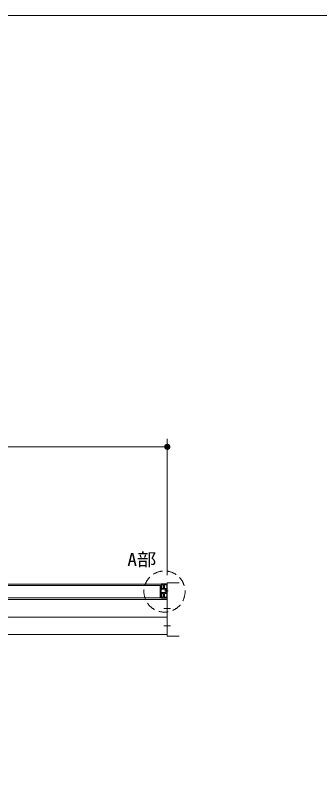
# Model space of a CAD drawing. Units: millimetres, scale not verified. Extents: x -6062 to 6062, y -3045 to 3045.
# Drawn here: x -1603 to -835, y 812 to 2770 of the extents above; entities that cross this region are included whole.
import ezdxf
from ezdxf.enums import TextEntityAlignment as Align

# ---------------------------------------------------------------- set-up
doc = ezdxf.new("R2010")
doc.units = ezdxf.units.MM
doc.header["$LTSCALE"] = 20
doc.linetypes.add('DASHED1', pattern=[1.8, 1.2, -0.6])
for name, color, linetype, lineweight in [('0-0_2寸法-3', 7, 'Continuous', 9), ('0-1_3一般', 7, 'Continuous', 9), ('0-2_1図面枠', 7, 'Continuous', 9), ('0-3_2寸法-1', 7, 'Continuous', 9), ('0-4_0', 7, 'Continuous', 9)]:
    doc.layers.add(name, color=color, linetype=linetype, lineweight=lineweight)
doc.styles.add('ＭＳ ゴシック', font='')
doc.styles.get('ＭＳ ゴシック').set_extended_font_data('MS Gothic')

# ---------------------------------------------------------------- blocks, each defined once
blk = doc.blocks.new('_Dot')
at = {"layer": '0-4_0'}
for p, q in [((-10, 0), (-20, 0)), ((9.78, 2), (-9.78, 2)), ((7.99, 6), (-7.99, 6)), ((9.16, -3.98), (-9.16, -3.98)), ((6, -7.98), (-6, -7.98))]:
    blk.add_line(p, q, dxfattribs=at)
for points in [[(10, 0), (9.92, 1.25), (9.69, 2.49), (9.3, 3.68), (8.76, 4.82), (8.09, 5.88), (7.29, 6.85), (6.37, 7.71), (5.36, 8.44), (4.26, 9.05), (3.09, 9.51), (1.87, 9.82), (0.63, 9.98), (-0.63, 9.98), (-1.87, 9.82), (-3.09, 9.51), (-4.26, 9.05), (-5.36, 8.44), (-6.37, 7.71), (-7.29, 6.85), (-8.09, 5.88), (-8.76, 4.82), (-9.3, 3.68), (-9.69, 2.49), (-9.92, 1.25), (-10, 0), (0, 0)], [(-10, 0), (-9.92, -1.25), (-9.69, -2.49), (-9.3, -3.68), (-8.76, -4.82), (-8.09, -5.88), (-7.29, -6.85), (-6.37, -7.71), (-5.36, -8.44), (-4.26, -9.05), (-3.09, -9.51), (-1.87, -9.82), (-0.63, -9.98), (0.63, -9.98), (1.87, -9.82), (3.09, -9.51), (4.26, -9.05), (5.36, -8.44), (6.37, -7.71), (7.29, -6.85), (8.09, -5.88), (8.76, -4.82), (9.3, -3.68), (9.69, -2.49), (9.92, -1.25), (10, 0), (0, 0)]]:
    blk.add_lwpolyline(points, close=True, dxfattribs=at)
blk = doc.blocks.new('グループ-106')
at = {"layer": '0-1_3一般'}
blk.add_lwpolyline([(11960, 26720), (11360, 26720), (11360, 24040), (11960, 24040)], dxfattribs=at)
blk = doc.blocks.new('グループ-107')
at = {"layer": '0-1_3一般'}
for p, q in [((11042, 26656.9), (-12322, 26656.9)), ((11040, 26672.3), (11040, 26672.9)), ((11042, 26400.9), (11042, 26668.9)), ((11042, 25976.9), (11042, 26656.9)), ((11044, 26676.9), (11354, 26676.9)), ((11220, 26644.9), (11220, 26539.9)), ((11226, 26650.9), (11283.4, 26650.9)), ((11226.8, 26635.8), (11260.1, 26642.5)), ((11264, 26642.9), (11273.1, 26642.9)), ((11273.1, 26642.9), (11295, 26655.5)), ((11310, 26646.9), (11360, 26646.9)), ((11360, 26646.9), (11360, 25986.9)), ((-12300, 26596.9), (11000, 26596.9)), ((11000, 26596.9), (11000, 25976.9)), ((11048, 26396.9), (11046, 26396.9)), ((11052, 26401.9), (11052, 26400.9)), ((11258, 26401.9), (11052, 26401.9)), ((11080, 26533.9), (11086, 26539.9)), ((11086, 26527.9), (11080, 26533.9)), ((11086, 26612.9), (11086, 26539.9)), ((11086, 26527.9), (11086, 26465.9)), ((11144, 26632.9), (11106, 26632.9)), ((11144, 26445.9), (11106, 26445.9)), ((11164, 26612.9), (11164, 26465.9)), ((11214, 26533.9), (11220, 26539.9)), ((11220, 26527.9), (11214, 26533.9)), ((11214, 26316.9), (11369.5, 26316.9)), ((11220, 26527.9), (11220, 26451.9)), ((11222, 26628.9), (11222, 26630)), ((11308, 26445.9), (11226, 26445.9)), ((11330, 26622.9), (11228, 26622.9)), ((11278, 26381.9), (11278, 26251.9)), ((11280.4, 26316.9), (11400.4, 26316.9)), ((11328, 26425.9), (11328, 26207.9)), ((11330, 26426.9), (11336, 26426.9)), ((11330, 26396.9), (11330, 26426.9)), ((11336, 26396.9), (11330, 26396.9)), ((11336, 26426.9), (11336, 26616.9)), ((11336, 26236.9), (11336, 26396.9)), ((11350, 25876.9), (-59990, 25876.9)), ((-12322, 25976.9), (11042, 25976.9)), ((11000, 25976.9), (-12300, 25976.9)), ((11040, 25961.4), (11040, 25960.9)), ((11042, 26232.9), (11042, 25964.9)), ((11044, 25956.9), (11354, 25956.9)), ((11048, 26236.9), (11046, 26236.9)), ((11080, 26099.9), (11086, 26105.9)), ((11086, 26093.9), (11080, 26099.9)), ((11086, 26105.9), (11086, 26167.9)), ((11086, 26020.9), (11086, 26093.9)), ((11144, 26187.9), (11106, 26187.9)), ((11144, 26000.9), (11106, 26000.9)), ((11164, 26020.9), (11164, 26167.9)), ((11214, 26099.9), (11220, 26105.9)), ((11220, 26105.9), (11220, 26181.9)), ((11222, 26003.8), (11222, 26004.9)), ((11308, 26187.9), (11226, 26187.9)), ((11226, 25982.9), (11283.4, 25982.9)), ((11260.1, 25991.3), (11226.8, 25997.9)), ((11228, 26010.9), (11330, 26010.9)), ((11273.1, 25990.9), (11264, 25990.9)), ((11295, 25978.2), (11273.1, 25990.9)), ((11360, 25986.9), (11310, 25986.9)), ((11311, 25982.9), (11360, 25982.9)), ((11330, 26236.9), (11336, 26236.9)), ((11330, 26206.9), (11330, 26236.9)), ((11336, 26206.9), (11330, 26206.9)), ((11336, 26016.9), (11336, 26206.9)), ((11350, 24996.9), (11350, 25876.9)), ((11360, 25982.9), (11360, 25962.9)), ((11177.8, 25436.9), (11517.8, 25436.9)), ((11350, 24996.9), (-59990, 24996.9)), ((11177.8, 24556.9), (11517.8, 24556.9)), ((11350, 24116.9), (-59990, 24116.9))]:
    blk.add_line(p, q, dxfattribs=at)
for points in [[(11311, 26650.9), (11360, 26650.9), (11360, 26670.9)], [(11258, 26231.9), (11052, 26231.9), (11052, 26232.9)], [(11220, 25988.9), (11220, 26093.9), (11214, 26099.9)], [(11350, 24116.9), (11350, 24996.9), (-59990, 24996.9), (-59990, 24116.9)]]:
    blk.add_lwpolyline(points, dxfattribs=at)
for centre, radius, start, end in [((11044, 26672.9), 4, 90, 180), ((11044, 26672.3), 4, 180, 240), ((11226, 26644.9), 6, 90, 180), ((11228, 26630), 6, 101.30993, 180), ((11264, 26622.9), 20, 90, 101.30993), ((11296, 26644.9), 14, 33.74899, 154.62307), ((11300, 26646.9), 10, 0, 120), ((11311, 26654.9), 4, 213.74899, 270), ((11354, 26670.9), 6, 0, 90), ((11046, 26400.9), 4, 180, 270), ((11048, 26400.9), 4, 270, 0), ((11106, 26612.9), 20, 90, 180), ((11106, 26465.9), 20, 180, 270), ((11144, 26612.9), 20, 0, 90), ((11144, 26465.9), 20, 270, 0), ((11226, 26451.9), 6, 180, 270), ((11228, 26628.9), 6, 180, 270), ((11258, 26381.9), 20, 0, 90), ((11258, 26251.9), 20, 270, 0), ((11308, 26425.9), 20, 0, 90), ((11330, 26616.9), 6, 0, 90), ((11044, 25961.4), 4, 120, 180), ((11044, 25960.9), 4, 180, 270), ((11046, 26232.9), 4, 90, 180), ((11048, 26232.9), 4, 0, 90), ((11106, 26167.9), 20, 90, 180), ((11106, 26020.9), 20, 180, 270), ((11144, 26167.9), 20, 0, 90), ((11144, 26020.9), 20, 270, 0), ((11226, 26181.9), 6, 90, 180), ((11226, 25988.9), 6, 180, 270), ((11228, 26004.9), 6, 90, 180), ((11228, 26003.8), 6, 180, 258.69007), ((11264, 26010.9), 20, 258.69007, 270), ((11296, 25988.9), 14, 205.37693, 326.25101), ((11300, 25986.9), 10, 240, 0), ((11311, 25978.9), 4, 90, 146.25101), ((11308, 26207.9), 20, 270, 0), ((11330, 26016.9), 6, 270, 0), ((11354, 25962.9), 6, 270, 0)]:
    blk.add_arc(centre, radius, start, end, dxfattribs=at)
blk = doc.blocks.new('グループ-108')
at = {"layer": '0-1_3一般'}
for name in ['グループ-106', 'グループ-107']:
    blk.add_blockref(name, (0, 0), dxfattribs=at)
blk = doc.blocks.new('グループ-121')
at = {"layer": '0-2_1図面枠'}
blk.add_lwpolyline([(-80000, 55400), (80000, 55400), (80000, -55400), (-80000, -55400)], close=True, dxfattribs=at)
blk = doc.blocks.new('図面枠')
at = {"layer": '0-2_1図面枠'}
blk.add_blockref('グループ-121', (0, 0), dxfattribs=at)

msp = doc.modelspace()

# ---------------------------------------------------------------- linework, layer by layer
at = {"layer": '0-1_3一般', "linetype": 'DASHED1'}
msp.add_circle((-1226.66, 1314.28), 52, dxfattribs=at)
at = {"layer": '0-3_2寸法-1'}
for p, q in [((-1219.5, 1356), (-1219.5, 1700)), ((-1232.21, 1680), (-4774.79, 1680))]:
    msp.add_line(p, q, dxfattribs=at)

# ---------------------------------------------------------------- block references
at = {"layer": '0-1_3一般', "xscale": 0.05, "yscale": 0.05}
msp.add_blockref('グループ-108', (-1787.5, 0), dxfattribs=at)
at = {"layer": '0-2_1図面枠', "xscale": 0.05, "yscale": 0.05}
msp.add_blockref('図面枠', (-1787.5, 0), dxfattribs=at)
at = {"layer": '0-3_2寸法-1', "xscale": 0.6356201, "yscale": 0.6356201}
msp.add_blockref('_Dot', (-1219.5, 1680), dxfattribs=at)

# ---------------------------------------------------------------- texts
at = {"layer": '0-0_2寸法-3', "style": 'ＭＳ ゴシック', "width": 1.1}
msp.add_text('A部', height=32.55, dxfattribs=at).set_placement((-1320.61, 1369.27), align=Align.BOTTOM_LEFT)

doc.saveas('drawing.dxf')
